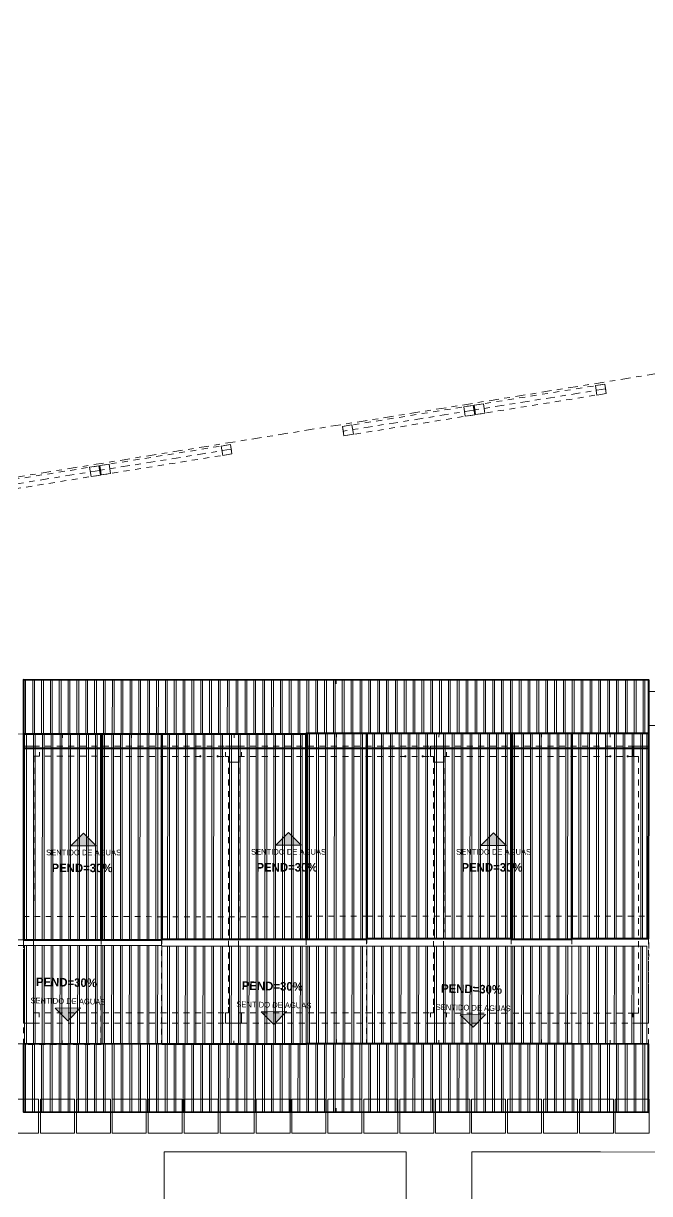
# Model space of a CAD drawing. Header units: inches. Extents: x 1693 to 10990, y 1878 to 5055.
# Drawn here: x 10271.13 to 10282.31, y 4387.97 to 4408.85 of the extents above; entities that cross this region are included whole.
import ezdxf

# ---------------------------------------------------------------- set-up
doc = ezdxf.new("R2010")
doc.units = ezdxf.units.IN
for name, pattern in [('Línea Oculta', [0.15875, 0.105833, -0.052917]), ('Punto & Raya', [0.335139, 0.176389, -0.088194, 0, -0.070556]), ('Punto & Rayas', [0.335139, 0.15875, -0.088194, 0, -0.088194]), ('Rayas Pequeñas', [0.141111, 0.070556, -0.070556])]:
    doc.linetypes.add(name, pattern=pattern)
for name, color, linetype, lineweight, true_color in [('BLOQUE A-COLUMNAS_Pluma_Nº__88', 7, 'Continuous', 20, 0xfd4435), ('BLOQUE A-VIGAS_Pluma_Nº__90', 7, 'Continuous', 5, 0x00bfbf), ('BLOQUE E-MOBILIARIO_Pluma_Nº__167', 7, 'Continuous', 13, 0x6a6a6a), ('CERCO F-COLUMNAS_Pluma_Nº__88', 7, 'Continuous', 20, 0xfd4435), ('CERCO F-VIGAS_Pluma_Nº__69', 7, 'Continuous', 5, 0x71cebe), ('CERCO F-VIGAS_Pluma_Nº__90', 7, 'Continuous', 5, 0x00bfbf), ('Estructura - Forjados_Pluma_Nº__105', 7, 'Continuous', 13, 0xcae6ff), ('Estructura - Forjados_Pluma_Nº__251', 7, 'Continuous', 13, 0x0080c0)]:
    doc.layers.add(name, color=color, linetype=linetype, lineweight=lineweight, true_color=true_color)
for name, color, linetype, lineweight in [('BLOQUE A-ZONAS_Pluma_Nº__1', 7, 'Continuous', 13), ('CUBIERTA CALAMINON Y TRANSLUCIDO_Pluma_Nº__224', 7, 'Continuous', 40), ('CUBIERTA CALAMINON Y TRANSLUCIDO_Pluma_Nº__230', 3, 'Continuous', 13), ('CUBIERTA CALAMINON Y TRANSLUCIDO_Pluma_Nº__247', 5, 'Continuous', 13), ('Estructura - Forjados_Pluma_Nº__101', 252, 'Continuous', 13), ('Estructura - Forjados_Pluma_Nº__141', 7, 'Continuous', 20), ('Estructura - Forjados_Pluma_Nº__222', 7, 'Continuous', 20), ('PROYECC', 10, 'Punto & Raya', 0)]:
    doc.layers.add(name, color=color, linetype=linetype, lineweight=lineweight)
doc.styles.add('Estilo_Generado_1', font='arialbd.ttf')
doc.styles.add('Estilo_Generado_2', font='arial.ttf')

msp = doc.modelspace()

# ---------------------------------------------------------------- hatches: boundary and pattern name
at = {"layer": 'Estructura - Forjados_Pluma_Nº__101', "linetype": 'Continuous', "lineweight": 13}
h = msp.add_hatch(dxfattribs=at)
h.set_pattern_fill('DOBLE_1_4', color=252, scale=0.675042, angle=18.9479, style=0, pattern_type=2)
h.set_pattern_definition([(89.9945, (10271.0123, 4398.00735), (0.1579108, 0.2494676), []), (89.9945, (10270.98072, 4397.95746), (0.1579108, 0.2494676), [])])
h.paths.add_polyline_path([(10271.132, 4396.173), (10271.132, 4397.138), (10282.291, 4397.135), (10282.291, 4396.169)])
h = msp.add_hatch(dxfattribs=at)
h.set_pattern_fill('DOBLE_1_4', color=252, scale=0.675042, angle=18.9479, style=0, pattern_type=2)
h.set_pattern_definition([(89.9945, (10272.73744, 4394.33724), (0.157911, 0.249468), []), (89.9945, (10272.70586, 4394.28735), (0.157911, 0.249468), [])])
h.paths.add_polyline_path([(10272.52, 4392.502), (10272.521, 4396.172), (10273.601, 4396.172), (10273.6, 4392.502)])
h = msp.add_hatch(dxfattribs=at)
h.set_pattern_fill('DOBLE_1_4', color=252, scale=0.675042, angle=18.9479, style=0, pattern_type=2)
h.set_pattern_definition([(89.9945, (10276.39544, 4394.34842), (0.157911, 0.249468), []), (89.9945, (10276.36386, 4394.29852), (0.157911, 0.249468), [])])
h.paths.add_polyline_path([(10276.178, 4392.514), (10276.179, 4396.183), (10277.259, 4396.183), (10277.258, 4392.513)])
h = msp.add_hatch(dxfattribs=at)
h.set_pattern_fill('DOBLE_1_4', color=252, scale=0.675042, angle=18.9479, style=0, pattern_type=2)
h.set_pattern_definition([(89.9945, (10280.05505, 4394.34742), (0.157911, 0.249468), []), (89.9945, (10280.02347, 4394.29753), (0.157911, 0.249468), [])])
h.paths.add_polyline_path([(10279.838, 4392.513), (10279.839, 4396.182), (10280.919, 4396.182), (10280.918, 4392.512)])
h = msp.add_hatch(dxfattribs=at)
h.set_pattern_fill('DOBLE_1_4', color=252, scale=0.675042, angle=18.9479, style=0, pattern_type=2)
h.set_pattern_definition([(269.972, (10272.73645, 4390.5648), (-0.157766, 0.249559), []), (269.972, (10272.7049, 4390.61472), (-0.157766, 0.249559), [])])
h.paths.add_polyline_path([(10272.52, 4392.4), (10272.52, 4390.646), (10273.6, 4390.646), (10273.6, 4392.399)])
h = msp.add_hatch(dxfattribs=at)
h.set_pattern_fill('DOBLE_1_4', color=252, scale=0.675042, angle=18.9479, style=0, pattern_type=2)
h.set_pattern_definition([(269.972, (10276.39444, 4390.55151), (-0.157766, 0.249559), []), (269.972, (10276.36289, 4390.60142), (-0.157766, 0.249559), [])])
h.paths.add_polyline_path([(10276.178, 4392.386), (10276.177, 4390.655), (10277.258, 4390.655), (10277.258, 4392.386)])
h = msp.add_hatch(dxfattribs=at)
h.set_pattern_fill('DOBLE_1_4', color=252, scale=0.675042, angle=18.9479, style=0, pattern_type=2)
h.set_pattern_definition([(269.972, (10280.05406, 4390.55038), (-0.157766, 0.249559), []), (269.972, (10280.0225, 4390.6003), (-0.157766, 0.249559), [])])
h.paths.add_polyline_path([(10279.838, 4392.385), (10279.837, 4390.654), (10280.917, 4390.654), (10280.918, 4392.385)])
h = msp.add_hatch(dxfattribs=at)
h.set_pattern_fill('DOBLE_1_4', color=252, scale=0.675042, angle=18.9479, style=0, pattern_type=2)
h.set_pattern_definition([(89.9945, (10271.01054, 4391.51366), (0.1579108, 0.2494676), []), (89.9945, (10270.97896, 4391.46376), (0.1579108, 0.2494676), [])])
h.paths.add_polyline_path([(10271.13, 4389.429), (10271.131, 4390.645), (10282.289, 4390.641), (10282.289, 4389.425)])
at = {"layer": 'Estructura - Forjados_Pluma_Nº__105', "linetype": 'Continuous', "lineweight": 13, "true_color": 0xcae6ff}
h = msp.add_hatch(dxfattribs=at)
h.set_pattern_fill('DOBLE_1_4', color=254, scale=0.675042, angle=18.9479, style=0, pattern_type=2)
h.set_pattern_definition([(269.972, (10271.65638, 4390.56533), (-0.157766, 0.249559), []), (269.972, (10271.62483, 4390.61524), (-0.157766, 0.249559), [])])
h.paths.add_polyline_path([(10269.749, 4392.401), (10269.749, 4390.644), (10272.52, 4390.643), (10272.52, 4392.4)])
h = msp.add_hatch(dxfattribs=at)
h.set_pattern_fill('DOBLE_1_4', color=254, scale=0.675042, angle=18.9479, style=0, pattern_type=2)
h.set_pattern_definition([(269.972, (10275.31437, 4390.55204), (-0.157766, 0.249559), []), (269.972, (10275.28282, 4390.60195), (-0.157766, 0.249559), [])])
h.paths.add_polyline_path([(10273.6, 4392.387), (10273.6, 4390.631), (10276.177, 4390.631), (10276.178, 4392.387)])
h = msp.add_hatch(dxfattribs=at)
h.set_pattern_fill('DOBLE_1_4', color=254, scale=0.675042, angle=18.9479, style=0, pattern_type=2)
h.set_pattern_definition([(269.972, (10278.97399, 4390.5509), (-0.157766, 0.249559), []), (269.972, (10278.94243, 4390.60082), (-0.157766, 0.249559), [])])
h.paths.add_polyline_path([(10277.258, 4392.386), (10277.258, 4390.655), (10279.837, 4390.654), (10279.838, 4392.385)])
h = msp.add_hatch(dxfattribs=at)
h.set_pattern_fill('DOBLE_1_4', color=254, scale=0.675042, angle=18.9479, style=0, pattern_type=2)
h.set_pattern_definition([(269.972, (10281.39224, 4390.5502), (-0.157766, 0.249559), []), (269.972, (10281.36069, 4390.60012), (-0.157766, 0.249559), [])])
h.paths.add_polyline_path([(10280.918, 4392.385), (10280.917, 4390.654), (10282.255, 4390.653), (10282.256, 4392.385)])
at = {"layer": 'Estructura - Forjados_Pluma_Nº__141', "linetype": 'Continuous', "lineweight": 20}
for points in [[(10271.977, 4394.176), (10272.203, 4394.402), (10272.429, 4394.176)], [(10275.635, 4394.187), (10275.861, 4394.413), (10276.087, 4394.187)], [(10279.295, 4394.186), (10279.521, 4394.412), (10279.747, 4394.186)], [(10271.696, 4391.281), (10271.926, 4391.058), (10272.148, 4391.288)], [(10275.372, 4391.213), (10275.601, 4390.991), (10275.824, 4391.22)], [(10278.928, 4391.163), (10279.157, 4390.94), (10279.38, 4391.17)]]:
    msp.add_hatch(color=7, dxfattribs=at).paths.add_polyline_path(points)
at = {"layer": 'Estructura - Forjados_Pluma_Nº__251', "linetype": 'Continuous', "lineweight": 13, "true_color": 0x0080c0}
h = msp.add_hatch(dxfattribs=at)
h.set_pattern_fill('DOBLE_1_4', color=142, scale=0.675042, angle=18.9479, style=0, pattern_type=2)
h.set_pattern_definition([(89.9945, (10271.65738, 4394.33735), (0.157911, 0.249468), []), (89.9945, (10271.6258, 4394.28745), (0.157911, 0.249468), [])])
h.paths.add_polyline_path([(10269.749, 4392.503), (10269.75, 4396.173), (10272.521, 4396.172), (10272.52, 4392.502)])
h = msp.add_hatch(dxfattribs=at)
h.set_pattern_fill('DOBLE_1_4', color=142, scale=0.675042, angle=18.9479, style=0, pattern_type=2)
h.set_pattern_definition([(89.9945, (10275.31537, 4394.34852), (0.157911, 0.249468), []), (89.9945, (10275.28379, 4394.29862), (0.157911, 0.249468), [])])
h.paths.add_polyline_path([(10273.6, 4392.514), (10273.601, 4396.184), (10276.179, 4396.183), (10276.178, 4392.513)])
h = msp.add_hatch(dxfattribs=at)
h.set_pattern_fill('DOBLE_1_4', color=142, scale=0.675042, angle=18.9479, style=0, pattern_type=2)
h.set_pattern_definition([(89.9945, (10278.97499, 4394.34752), (0.157911, 0.249468), []), (89.9945, (10278.9434, 4394.29763), (0.157911, 0.249468), [])])
h.paths.add_polyline_path([(10277.258, 4392.513), (10277.259, 4396.183), (10279.839, 4396.182), (10279.838, 4392.512)])
h = msp.add_hatch(dxfattribs=at)
h.set_pattern_fill('DOBLE_1_4', color=142, scale=0.675042, angle=18.9479, style=0, pattern_type=2)
h.set_pattern_definition([(89.9945, (10281.39324, 4394.34682), (0.157911, 0.249468), []), (89.9945, (10281.36166, 4394.29693), (0.157911, 0.249468), [])])
h.paths.add_polyline_path([(10280.918, 4392.512), (10280.919, 4396.182), (10282.257, 4396.181), (10282.256, 4392.512)])

# ---------------------------------------------------------------- linework, layer by layer
at = {"layer": 'BLOQUE A-COLUMNAS_Pluma_Nº__88', "color": 20, "linetype": 'Continuous', "lineweight": 20, "true_color": 0xfd4435}
for points in [[(10271.415, 4395.957), (10271.132, 4395.957), (10271.132, 4395.673)], [(10275.024, 4395.956), (10274.74, 4395.956)], [(10278.683, 4395.955), (10278.399, 4395.955), (10278.399, 4395.773), (10278.45, 4395.773), (10278.45, 4395.671), (10278.632, 4395.671), (10278.632, 4395.773), (10278.683, 4395.773), (10278.683, 4395.847)], [(10282.291, 4395.67), (10282.291, 4395.953), (10282.007, 4395.953), (10282.007, 4395.771), (10282.109, 4395.771), (10282.109, 4395.67)], [(10271.314, 4395.673), (10271.314, 4395.775), (10271.415, 4395.775), (10271.415, 4395.849)], [(10274.74, 4395.848), (10274.74, 4395.774), (10274.791, 4395.774), (10274.791, 4395.673), (10274.973, 4395.672), (10274.973, 4395.774), (10275.024, 4395.774), (10275.024, 4395.848)], [(10274.973, 4393.343), (10274.973, 4393.343), (10274.973, 4393.627), (10274.973, 4393.627)], [(10278.631, 4393.342), (10278.632, 4393.342), (10278.632, 4393.626), (10278.631, 4393.626)], [(10271.131, 4391.299), (10271.131, 4391.016), (10271.414, 4391.016)], [(10271.414, 4391.123), (10271.414, 4391.198), (10271.313, 4391.198), (10271.313, 4391.299)], [(10274.79, 4391.298), (10274.79, 4391.197), (10274.739, 4391.197), (10274.739, 4391.014), (10275.022, 4391.014), (10275.022, 4391.197), (10274.972, 4391.197), (10274.972, 4391.298)], [(10278.448, 4391.297), (10278.448, 4391.195), (10278.398, 4391.195), (10278.398, 4391.122)], [(10278.681, 4391.121), (10278.681, 4391.195), (10278.631, 4391.195), (10278.631, 4391.297)], [(10282.108, 4391.295), (10282.107, 4391.194), (10282.006, 4391.194), (10282.006, 4391.12)], [(10282.006, 4391.012), (10282.006, 4391.012), (10282.29, 4391.012), (10282.29, 4391.295)], [(10278.398, 4391.014), (10278.398, 4391.013), (10278.681, 4391.013)]]:
    msp.add_lwpolyline(points, dxfattribs=at)
at = {"layer": 'BLOQUE A-VIGAS_Pluma_Nº__90', "color": 132, "linetype": 'Línea Oculta', "lineweight": 5, "true_color": 0x00bfbf}
for p, q in [((10271.132, 4395.957), (10271.131, 4391.016)), ((10271.132, 4395.957), (10271.314, 4395.957)), ((10271.314, 4395.957), (10274.791, 4395.956)), ((10274.791, 4395.956), (10274.791, 4395.956)), ((10274.791, 4395.956), (10274.973, 4395.956)), ((10274.973, 4395.956), (10274.973, 4395.956)), ((10274.973, 4395.956), (10278.45, 4395.954)), ((10278.45, 4395.955), (10278.45, 4395.954)), ((10278.45, 4395.955), (10278.632, 4395.955)), ((10278.632, 4395.955), (10278.632, 4395.954)), ((10278.632, 4395.954), (10282.109, 4395.953)), ((10282.109, 4395.953), (10282.291, 4395.953)), ((10282.291, 4395.953), (10282.29, 4391.012)), ((10271.314, 4395.775), (10271.313, 4391.198)), ((10271.314, 4395.775), (10274.791, 4395.773)), ((10274.791, 4395.773), (10274.79, 4391.197)), ((10274.973, 4395.773), (10274.972, 4391.197)), ((10274.973, 4395.773), (10278.45, 4395.772)), ((10278.45, 4395.772), (10278.449, 4391.195)), ((10278.632, 4395.772), (10278.631, 4391.195)), ((10278.632, 4395.772), (10282.109, 4395.771)), ((10282.109, 4395.771), (10282.107, 4391.194)), ((10271.313, 4391.198), (10274.79, 4391.197)), ((10274.972, 4391.197), (10278.449, 4391.195)), ((10278.631, 4391.195), (10282.107, 4391.194)), ((10271.131, 4391.016), (10271.313, 4391.016)), ((10271.313, 4391.016), (10282.107, 4391.012)), ((10282.107, 4391.012), (10282.29, 4391.012))]:
    msp.add_line(p, q, dxfattribs=at)
at = {"layer": 'BLOQUE E-MOBILIARIO_Pluma_Nº__167', "color": 251, "linetype": 'Continuous', "lineweight": 13, "true_color": 0x6a6a6a}
for p, q in [((10282.907, 4396.933), (10282.299, 4396.93)), ((10282.299, 4396.93), (10282.302, 4396.323)), ((10282.302, 4396.323), (10282.91, 4396.326)), ((10271.4, 4389.659), (10270.793, 4389.659)), ((10271.4, 4389.052), (10271.4, 4389.659)), ((10272.042, 4389.659), (10271.434, 4389.659)), ((10271.434, 4389.659), (10271.434, 4389.052)), ((10272.042, 4389.052), (10272.042, 4389.659)), ((10272.683, 4389.659), (10272.075, 4389.659)), ((10272.075, 4389.659), (10272.075, 4389.052)), ((10272.683, 4389.052), (10272.683, 4389.659)), ((10273.324, 4389.659), (10272.717, 4389.659)), ((10272.717, 4389.659), (10272.717, 4389.052)), ((10273.324, 4389.052), (10273.324, 4389.659)), ((10273.965, 4389.659), (10273.358, 4389.659)), ((10273.358, 4389.659), (10273.358, 4389.052)), ((10273.965, 4389.052), (10273.965, 4389.659)), ((10274.607, 4389.659), (10273.999, 4389.659)), ((10273.999, 4389.659), (10273.999, 4389.052)), ((10274.607, 4389.052), (10274.607, 4389.659)), ((10275.248, 4389.659), (10274.64, 4389.659)), ((10274.64, 4389.659), (10274.64, 4389.052)), ((10275.248, 4389.052), (10275.248, 4389.659)), ((10275.889, 4389.659), (10275.282, 4389.659)), ((10275.282, 4389.659), (10275.282, 4389.052)), ((10275.889, 4389.052), (10275.889, 4389.659)), ((10276.531, 4389.659), (10275.923, 4389.659)), ((10275.923, 4389.659), (10275.923, 4389.052)), ((10276.531, 4389.052), (10276.531, 4389.659)), ((10277.172, 4389.659), (10276.564, 4389.659)), ((10276.564, 4389.659), (10276.564, 4389.052)), ((10277.172, 4389.052), (10277.172, 4389.659)), ((10277.813, 4389.659), (10277.206, 4389.659)), ((10277.206, 4389.659), (10277.206, 4389.052)), ((10277.813, 4389.052), (10277.813, 4389.659)), ((10278.454, 4389.659), (10277.847, 4389.659)), ((10277.847, 4389.659), (10277.847, 4389.052)), ((10278.454, 4389.052), (10278.454, 4389.659)), ((10279.096, 4389.659), (10278.488, 4389.659)), ((10278.488, 4389.659), (10278.488, 4389.052)), ((10279.096, 4389.052), (10279.096, 4389.659)), ((10279.737, 4389.659), (10279.129, 4389.659)), ((10279.129, 4389.659), (10279.129, 4389.052)), ((10279.737, 4389.052), (10279.737, 4389.659)), ((10280.378, 4389.659), (10279.771, 4389.659)), ((10279.771, 4389.659), (10279.771, 4389.052)), ((10280.378, 4389.052), (10280.378, 4389.659)), ((10281.02, 4389.659), (10280.412, 4389.659)), ((10280.412, 4389.659), (10280.412, 4389.052)), ((10281.02, 4389.052), (10281.02, 4389.659)), ((10281.661, 4389.659), (10281.053, 4389.659)), ((10281.053, 4389.659), (10281.053, 4389.052)), ((10281.661, 4389.052), (10281.661, 4389.659)), ((10282.302, 4389.659), (10281.695, 4389.659)), ((10281.695, 4389.659), (10281.695, 4389.052)), ((10282.302, 4389.052), (10282.302, 4389.659)), ((10270.793, 4389.052), (10271.4, 4389.052)), ((10271.434, 4389.052), (10272.042, 4389.052)), ((10272.075, 4389.052), (10272.683, 4389.052)), ((10272.717, 4389.052), (10273.324, 4389.052)), ((10273.358, 4389.052), (10273.965, 4389.052)), ((10273.999, 4389.052), (10274.607, 4389.052)), ((10274.64, 4389.052), (10275.248, 4389.052)), ((10275.282, 4389.052), (10275.889, 4389.052)), ((10275.923, 4389.052), (10276.531, 4389.052)), ((10276.564, 4389.052), (10277.172, 4389.052)), ((10277.206, 4389.052), (10277.813, 4389.052)), ((10277.847, 4389.052), (10278.454, 4389.052)), ((10278.488, 4389.052), (10279.096, 4389.052)), ((10279.129, 4389.052), (10279.737, 4389.052)), ((10279.771, 4389.052), (10280.378, 4389.052)), ((10280.412, 4389.052), (10281.02, 4389.052)), ((10281.053, 4389.052), (10281.661, 4389.052)), ((10281.695, 4389.052), (10282.302, 4389.052))]:
    msp.add_line(p, q, dxfattribs=at)
for points in [[(10277.961, 4387.435), (10277.961, 4388.717), (10275.667, 4388.718), (10273.642, 4388.719), (10273.642, 4387.436)], [(10283.456, 4387.434), (10283.456, 4388.715), (10281.431, 4388.716), (10279.137, 4388.717), (10279.136, 4387.434)]]:
    msp.add_lwpolyline(points, dxfattribs=at)
at = {"layer": 'CERCO F-COLUMNAS_Pluma_Nº__88', "color": 20, "linetype": 'Continuous', "lineweight": 20, "true_color": 0xfd4435}
for points in [[(10281.534, 4402.248), (10281.368, 4402.221), (10281.341, 4402.388), (10281.507, 4402.414)], [(10281.534, 4402.248), (10281.368, 4402.221), (10281.341, 4402.388), (10281.507, 4402.414)], [(10281.534, 4402.248), (10281.368, 4402.221), (10281.341, 4402.388), (10281.507, 4402.414)], [(10281.534, 4402.248), (10281.368, 4402.221), (10281.341, 4402.388), (10281.507, 4402.414)], [(10279.185, 4401.869), (10279.018, 4401.842), (10278.992, 4402.009), (10279.158, 4402.036)], [(10279.368, 4401.899), (10279.202, 4401.872), (10279.175, 4402.038), (10279.341, 4402.065)], [(10279.368, 4401.899), (10279.202, 4401.872), (10279.175, 4402.038), (10279.341, 4402.065)], [(10279.368, 4401.899), (10279.202, 4401.872), (10279.175, 4402.038), (10279.341, 4402.065)], [(10279.368, 4401.899), (10279.202, 4401.872), (10279.175, 4402.038), (10279.341, 4402.065)], [(10277.019, 4401.52), (10276.852, 4401.493), (10276.826, 4401.66), (10276.992, 4401.686)], [(10274.853, 4401.171), (10274.687, 4401.144), (10274.66, 4401.31), (10274.826, 4401.337)], [(10272.504, 4400.792), (10272.337, 4400.765), (10272.31, 4400.932), (10272.477, 4400.958)], [(10272.687, 4400.821), (10272.521, 4400.795), (10272.494, 4400.961), (10272.66, 4400.988)]]:
    msp.add_lwpolyline(points, close=True, dxfattribs=at)
at = {"layer": 'CERCO F-VIGAS_Pluma_Nº__69', "color": 123, "linetype": 'Punto & Rayas', "lineweight": 5, "true_color": 0x71cebe}
for p, q in [((10281.521, 4402.331), (10279.188, 4401.955)), ((10281.521, 4402.331), (10279.188, 4401.955)), ((10281.521, 4402.331), (10279.188, 4401.955)), ((10281.521, 4402.331), (10279.188, 4401.955)), ((10279.172, 4401.952), (10276.839, 4401.576)), ((10274.84, 4401.254), (10272.507, 4400.878)), ((10272.491, 4400.875), (10270.158, 4400.499))]:
    msp.add_line(p, q, dxfattribs=at)
at = {"layer": 'CERCO F-VIGAS_Pluma_Nº__90', "color": 132, "linetype": 'Línea Oculta', "lineweight": 5, "true_color": 0x00bfbf}
for p, q in [((10281.507, 4402.414), (10279.175, 4402.038)), ((10281.507, 4402.414), (10279.175, 4402.038)), ((10281.507, 4402.414), (10279.175, 4402.038)), ((10281.507, 4402.414), (10279.175, 4402.038)), ((10281.507, 4402.414), (10281.534, 4402.248)), ((10281.507, 4402.414), (10281.534, 4402.248)), ((10281.507, 4402.414), (10281.534, 4402.248)), ((10281.507, 4402.414), (10281.534, 4402.248)), ((10281.534, 4402.248), (10279.202, 4401.872)), ((10281.534, 4402.248), (10279.202, 4401.872)), ((10281.534, 4402.248), (10279.202, 4401.872)), ((10281.534, 4402.248), (10279.202, 4401.872)), ((10279.158, 4402.036), (10276.826, 4401.66)), ((10279.158, 4402.036), (10279.185, 4401.869)), ((10279.175, 4402.038), (10279.202, 4401.872)), ((10279.175, 4402.038), (10279.202, 4401.872)), ((10279.175, 4402.038), (10279.202, 4401.872)), ((10279.175, 4402.038), (10279.202, 4401.872)), ((10279.185, 4401.869), (10276.852, 4401.493)), ((10276.826, 4401.66), (10276.852, 4401.493)), ((10274.826, 4401.337), (10272.494, 4400.961)), ((10274.826, 4401.337), (10274.853, 4401.171)), ((10274.853, 4401.171), (10272.521, 4400.795)), ((10272.477, 4400.958), (10270.145, 4400.582)), ((10272.477, 4400.958), (10272.504, 4400.792)), ((10272.494, 4400.961), (10272.521, 4400.795)), ((10272.504, 4400.792), (10270.171, 4400.416))]:
    msp.add_line(p, q, dxfattribs=at)
at = {"layer": 'CUBIERTA CALAMINON Y TRANSLUCIDO_Pluma_Nº__224', "color": 7, "linetype": 'Continuous', "lineweight": 40}
for points in [[(10271.132, 4397.138), (10271.132, 4397.138), (10271.132, 4395.923), (10271.132, 4395.923), (10282.291, 4395.92), (10282.291, 4395.92), (10282.291, 4397.135), (10282.291, 4397.135)], [(10271.132, 4396.172), (10271.132, 4396.172), (10271.131, 4392.503), (10271.131, 4392.503), (10272.52, 4392.502), (10272.52, 4392.502), (10272.521, 4396.172), (10272.521, 4396.172)], [(10272.521, 4396.172), (10272.521, 4396.172), (10272.519, 4392.502), (10272.519, 4392.502), (10273.599, 4392.502), (10273.599, 4392.502), (10273.601, 4396.171), (10273.601, 4396.171)], [(10273.601, 4396.172), (10273.601, 4396.172), (10273.6, 4392.513), (10273.6, 4392.513), (10276.179, 4392.513), (10276.179, 4392.513), (10276.18, 4396.171), (10276.18, 4396.171)], [(10276.179, 4396.184), (10276.179, 4396.184), (10276.177, 4392.514), (10276.177, 4392.514), (10277.257, 4392.513), (10277.257, 4392.513), (10277.259, 4396.183), (10277.259, 4396.183)], [(10277.259, 4396.183), (10277.259, 4396.183), (10277.258, 4392.524), (10277.258, 4392.524), (10279.837, 4392.524), (10279.837, 4392.524), (10279.838, 4396.182), (10279.838, 4396.182)], [(10279.839, 4396.183), (10279.839, 4396.183), (10279.837, 4392.513), (10279.837, 4392.513), (10280.917, 4392.512), (10280.917, 4392.512), (10280.919, 4396.182), (10280.919, 4396.182)], [(10280.919, 4396.182), (10280.919, 4396.182), (10280.918, 4392.523), (10280.918, 4392.523), (10282.29, 4392.523), (10282.29, 4392.523), (10282.291, 4396.182), (10282.291, 4396.182)], [(10282.289, 4389.426), (10282.289, 4389.426), (10282.29, 4390.641), (10282.29, 4390.641), (10271.131, 4390.644), (10271.131, 4390.644), (10271.13, 4389.429), (10271.13, 4389.429)]]:
    msp.add_lwpolyline(points, close=True, dxfattribs=at)
at = {"layer": 'CUBIERTA CALAMINON Y TRANSLUCIDO_Pluma_Nº__230', "color": 3, "linetype": 'Continuous', "lineweight": 13}
for centre, start_param, end_param in [((10274.288, 4395.777), 4.712389, 7.853982), ((10274.288, 4395.777), 1.570796, 4.712389), ((10274.598, 4395.777), 4.712389, 7.853982), ((10274.598, 4395.777), 1.570796, 4.712389), ((10277.947, 4395.776), 4.712389, 7.853982), ((10277.947, 4395.776), 1.570796, 4.712389), ((10278.257, 4395.776), 4.712389, 7.853982), ((10278.257, 4395.776), 1.570796, 4.712389), ((10281.605, 4395.775), 4.712389, 7.853982), ((10281.605, 4395.775), 1.570796, 4.712389), ((10281.916, 4395.775), 4.712389, 7.853982), ((10281.916, 4395.775), 1.570796, 4.712389)]:
    msp.add_ellipse(centre, major_axis=(-0.0101, 0), ratio=0.9996, start_param=start_param, end_param=end_param, dxfattribs=at)
at = {"layer": 'CUBIERTA CALAMINON Y TRANSLUCIDO_Pluma_Nº__247', "color": 5, "linetype": 'Rayas Pequeñas', "lineweight": 13}
for p, q in [((10276.712, 4397.137), (10276.712, 4397.069)), ((10271.826, 4396.172), (10271.826, 4396.105)), ((10273.061, 4396.172), (10273.061, 4396.104)), ((10274.89, 4396.171), (10274.89, 4396.104)), ((10276.719, 4396.183), (10276.719, 4396.116)), ((10278.549, 4396.183), (10278.548, 4396.115)), ((10280.379, 4396.182), (10280.379, 4396.115)), ((10281.605, 4396.182), (10281.605, 4396.114)), ((10271.825, 4390.635), (10271.825, 4390.702)), ((10273.053, 4390.645), (10273.053, 4390.712)), ((10274.888, 4390.631), (10274.888, 4390.698)), ((10276.716, 4390.655), (10276.716, 4390.722)), ((10278.546, 4390.642), (10278.546, 4390.71)), ((10280.376, 4390.654), (10280.376, 4390.721)), ((10281.603, 4390.641), (10281.603, 4390.709)), ((10276.71, 4389.427), (10276.71, 4389.495))]:
    msp.add_line(p, q, dxfattribs=at)
for points in [[(10271.131, 4390.635), (10271.131, 4390.635), (10271.131, 4392.917), (10271.131, 4392.917), (10272.519, 4392.916), (10272.519, 4392.916), (10272.518, 4390.635), (10272.518, 4390.635)], [(10272.513, 4390.646), (10272.513, 4390.646), (10272.519, 4392.916), (10272.519, 4392.916), (10273.599, 4392.913), (10273.599, 4392.913), (10273.593, 4390.643), (10273.593, 4390.643)], [(10273.599, 4390.631), (10273.599, 4390.631), (10273.599, 4392.913), (10273.599, 4392.913), (10276.178, 4392.913), (10276.178, 4392.913), (10276.177, 4390.631), (10276.177, 4390.631)], [(10276.176, 4390.655), (10276.176, 4390.655), (10276.177, 4392.925), (10276.177, 4392.925), (10277.257, 4392.925), (10277.257, 4392.925), (10277.256, 4390.655), (10277.256, 4390.655)], [(10277.257, 4390.643), (10277.257, 4390.643), (10277.257, 4392.925), (10277.257, 4392.925), (10279.836, 4392.924), (10279.836, 4392.924), (10279.835, 4390.642), (10279.835, 4390.642)], [(10279.836, 4390.654), (10279.835, 4390.654), (10279.837, 4392.924), (10279.837, 4392.924), (10280.917, 4392.924), (10280.917, 4392.924), (10280.916, 4390.654), (10280.915, 4390.654)], [(10280.916, 4390.642), (10280.916, 4390.642), (10280.917, 4392.924), (10280.917, 4392.924), (10282.29, 4392.923), (10282.29, 4392.923), (10282.29, 4390.641), (10282.29, 4390.641)]]:
    msp.add_lwpolyline(points, close=True, dxfattribs=at)
at = {"layer": 'Estructura - Forjados_Pluma_Nº__222', "color": 7, "linetype": 'Continuous', "lineweight": 20, "flags": 128}
for points in [[(10271.132, 4396.173), (10271.132, 4397.138), (10282.291, 4397.135), (10282.291, 4396.169)], [(10269.749, 4392.503), (10269.75, 4396.173), (10272.521, 4396.172), (10272.52, 4392.502)], [(10272.52, 4392.502), (10272.521, 4396.172), (10273.601, 4396.172), (10273.6, 4392.502)], [(10273.6, 4392.514), (10273.601, 4396.184), (10276.179, 4396.183), (10276.178, 4392.513)], [(10276.178, 4392.514), (10276.179, 4396.183), (10277.259, 4396.183), (10277.258, 4392.513)], [(10277.258, 4392.513), (10277.259, 4396.183), (10279.839, 4396.182), (10279.838, 4392.512)], [(10279.838, 4392.513), (10279.839, 4396.182), (10280.919, 4396.182), (10280.918, 4392.512)], [(10280.918, 4392.512), (10280.919, 4396.182), (10282.257, 4396.181), (10282.256, 4392.512)], [(10271.977, 4394.176), (10272.203, 4394.402), (10272.429, 4394.176)], [(10275.635, 4394.187), (10275.861, 4394.413), (10276.087, 4394.187)], [(10279.295, 4394.186), (10279.521, 4394.412), (10279.747, 4394.186)], [(10269.749, 4392.401), (10269.749, 4390.644), (10272.52, 4390.643), (10272.52, 4392.4)], [(10272.52, 4392.4), (10272.52, 4390.646), (10273.6, 4390.646), (10273.6, 4392.399)], [(10273.6, 4392.387), (10273.6, 4390.631), (10276.177, 4390.631), (10276.178, 4392.387)], [(10276.178, 4392.386), (10276.177, 4390.655), (10277.258, 4390.655), (10277.258, 4392.386)], [(10277.258, 4392.386), (10277.258, 4390.655), (10279.837, 4390.654), (10279.838, 4392.385)], [(10279.838, 4392.385), (10279.837, 4390.654), (10280.917, 4390.654), (10280.918, 4392.385)], [(10280.918, 4392.385), (10280.917, 4390.654), (10282.255, 4390.653), (10282.256, 4392.385)], [(10271.696, 4391.281), (10271.926, 4391.058), (10272.148, 4391.288)], [(10275.372, 4391.213), (10275.601, 4390.991), (10275.824, 4391.22)], [(10278.928, 4391.163), (10279.157, 4390.94), (10279.38, 4391.17)], [(10271.13, 4389.429), (10271.131, 4390.645), (10282.289, 4390.641), (10282.289, 4389.425)]]:
    msp.add_lwpolyline(points, close=True, dxfattribs=at)
at = {"layer": 'PROYECC', "flags": 128}
msp.add_lwpolyline([(10321.734, 4336.093), (10321.126, 4408.851), (10257.755, 4398.616), (10257.754, 4363.711), (10292.558, 4360.827), (10290.711, 4338.7)], close=True, dxfattribs=at)

# ---------------------------------------------------------------- texts
at = {"layer": 'BLOQUE A-ZONAS_Pluma_Nº__1', "color": 7, "linetype": 'Continuous', "lineweight": 13, "attachment_point": 2}
for s, insert, char_height, rotation, style in [('\\A1;{\\pqc;\\fCentury Gothic|b0|i0|c0|p34;SENTIDO DE AGUAS}', (10272.205, 4394.109), 0.10126, 359.9807, 'Estilo_Generado_2'), ('\\A1;{\\pqc;\\fCentury Gothic|b0|i0|c0|p34;SENTIDO DE AGUAS}', (10275.863, 4394.121), 0.10126, 359.9807, 'Estilo_Generado_2'), ('\\A1;{\\pqc;\\fCentury Gothic|b0|i0|c0|p34;SENTIDO DE AGUAS}', (10279.523, 4394.12), 0.10126, 359.9807, 'Estilo_Generado_2'), ('\\A1;{\\pqc;\\fCentury Gothic|b1|i0|c0|p34;PEND=30%}', (10272.176, 4393.86), 0.15188, 359.9807, 'Estilo_Generado_1'), ('\\A1;{\\pqc;\\fCentury Gothic|b1|i0|c0|p34;PEND=30%}', (10275.834, 4393.871), 0.15188, 359.9807, 'Estilo_Generado_1'), ('\\A1;{\\pqc;\\fCentury Gothic|b1|i0|c0|p34;PEND=30%}', (10279.494, 4393.87), 0.15188, 359.9807, 'Estilo_Generado_1'), ('\\A1;{\\pqc;\\fCentury Gothic|b1|i0|c0|p34;PEND=30%}', (10271.899, 4391.818), 0.15188, 358.9479, 'Estilo_Generado_1'), ('\\A1;{\\pqc;\\fCentury Gothic|b1|i0|c0|p34;PEND=30%}', (10275.574, 4391.751), 0.15188, 358.9479, 'Estilo_Generado_1'), ('\\A1;{\\pqc;\\fCentury Gothic|b1|i0|c0|p34;PEND=30%}', (10279.13, 4391.7), 0.15188, 358.9479, 'Estilo_Generado_1'), ('\\A1;{\\pqc;\\fCentury Gothic|b0|i0|c0|p34;SENTIDO DE AGUAS}', (10271.926, 4391.457), 0.10126, 358.9479, 'Estilo_Generado_2'), ('\\A1;{\\pqc;\\fCentury Gothic|b0|i0|c0|p34;SENTIDO DE AGUAS}', (10275.602, 4391.39), 0.10126, 358.9479, 'Estilo_Generado_2'), ('\\A1;{\\pqc;\\fCentury Gothic|b0|i0|c0|p34;SENTIDO DE AGUAS}', (10279.158, 4391.339), 0.10126, 358.9479, 'Estilo_Generado_2')]:
    msp.add_mtext(s, dxfattribs=dict(at, insert=insert, char_height=char_height, rotation=rotation, style=style))

doc.saveas('drawing.dxf')
